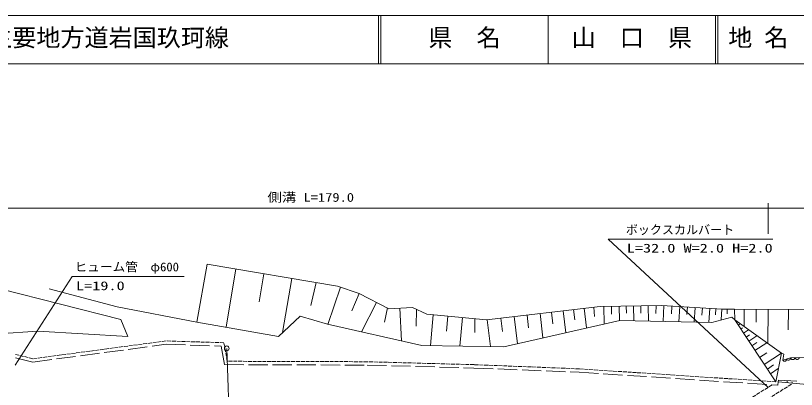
# Model space of a CAD drawing. Units: millimetres, scale not verified. Extents: x -60515 to 579485, y -102535 to 257465.
# Drawn here: x 121916 to 284026, y 179864 to 257465 of the extents above; entities that cross this region are included whole.
import ezdxf
from ezdxf.enums import TextEntityAlignment as Align

# ---------------------------------------------------------------- set-up
doc = ezdxf.new("R2010")
doc.units = ezdxf.units.MM
doc.header["$LTSCALE"] = 1000
doc.linetypes.add('USER1', pattern=[5, 4, -1])
doc.linetypes.add('USER2', pattern=[1, 0.8, -0.2])
for name, color, linetype, lineweight in [('M-BGD', 7, 'Continuous', 13), ('M-STR-HTXT', 7, 'Continuous', 13), ('M-STR-STRC', 7, 'Continuous', 13), ('M-TTL', 2, 'Continuous', 13), ('M-TTL-LINE', 7, 'Continuous', 13), ('M-TTL-TXT', 7, 'Continuous', 13)]:
    doc.layers.add(name, color=color, linetype=linetype, lineweight=lineweight)
doc.styles.add('ＭＳ ゴシック', font='')
doc.styles.get('ＭＳ ゴシック').set_extended_font_data('MS Gothic')

# ---------------------------------------------------------------- blocks, each defined once
blk = doc.blocks.new('BUHIN2')
at = {"color": 7, "linetype": 'Continuous', "lineweight": 13}
blk.add_lwpolyline([(0, -500), (115, -462.5), (212.5, -402.5), (322.5, -305), (382.5, -195), (420, -77.5), (420, 77.5), (382.5, 195), (322.5, 305), (212.5, 402.5), (115, 460), (0, 500)], dxfattribs=at)
blk = doc.blocks.new('BUHIN16')
at = {"color": 7, "linetype": 'Continuous', "lineweight": 13}
blk.add_circle((0, 0), 500, dxfattribs=at)

msp = doc.modelspace()

# ---------------------------------------------------------------- linework, layer by layer
at = {"layer": 'M-BGD'}
for p, q in [((159551, 193843), (161659, 205884)), ((161659, 205884), (188751, 201287)), ((167673, 204863), (165622, 192774)), ((173461, 203881), (172470, 198044)), ((179248, 202899), (177338, 191641)), ((184315, 202040), (183179, 197272)), ((189356, 201082), (186748, 193366)), ((188751, 201287), (193269, 199760)), ((118693, 200745), (143739, 194380)), ((143010, 196987), (128881, 200708)), ((193215, 199778), (191724, 196183)), ((193269, 199760), (199419, 196621)), ((196845, 197935), (193720, 191810)), ((159551, 193843), (143010, 196987)), ((199142, 196763), (198502, 193824)), ((199419, 196621), (204339, 196855)), ((201684, 196729), (202005, 189961)), ((204339, 196855), (207287, 195455)), ((205173, 196459), (205102, 192963)), ((219714, 194310), (243278, 197090)), ((235613, 196186), (236150, 191635)), ((237775, 196441), (238029, 194282)), ((239936, 196696), (240418, 192610)), ((241979, 196937), (242115, 194983)), ((243278, 197090), (256080, 197285)), ((244027, 197101), (244082, 193448)), ((245625, 197126), (245650, 195469)), ((247223, 197150), (247269, 194176)), ((248710, 197173), (248733, 195662)), ((250197, 197195), (250244, 194126)), ((251732, 197219), (251756, 195654)), ((253267, 197242), (253315, 194053)), ((254901, 197267), (254865, 195642)), ((256080, 197285), (268588, 196552)), ((256535, 197259), (256343, 193980)), ((258174, 197163), (258080, 195552)), ((259813, 197067), (259628, 193902)), ((261395, 196974), (261304, 195419)), ((262978, 196881), (262799, 193826)), ((264505, 196792), (264417, 195291)), ((266032, 196702), (265860, 193753)), ((267286, 196629), (267209, 195321)), ((268539, 196555), (268405, 194275)), ((268588, 196552), (271203, 196552)), ((269679, 196488), (269624, 195546)), ((271203, 196552), (271233, 194311)), ((271203, 196552), (324198, 196168)), ((271233, 194311), (271203, 196552)), ((273203, 196538), (273176, 192919)), ((275691, 196520), (275671, 193833)), ((278178, 196502), (278127, 189373)), ((282367, 196471), (282336, 192211)), ((180999, 195096), (176509, 190858)), ((186669, 193384), (180999, 195096)), ((207287, 195455), (219714, 194310)), ((208643, 195330), (208057, 188973)), ((211663, 195052), (211380, 191985)), ((214682, 194774), (214137, 188863)), ((217268, 194535), (217296, 191670)), ((222643, 194655), (222974, 191849)), ((225432, 194984), (226099, 189337)), ((228115, 195301), (228431, 192622)), ((230797, 195617), (231395, 190548)), ((233205, 195901), (233489, 193496)), ((270592, 194891), (266499, 193738)), ((271233, 194311), (270592, 194891)), ((143739, 194380), (145242, 190829)), ((176509, 190858), (159551, 193843)), ((206288, 189005), (186669, 193384)), ((219853, 194326), (220512, 188747)), ((247351, 194195), (223296, 188697)), ((266499, 193738), (247351, 194195)), ((279740, 181442), (271233, 194311)), ((271233, 194311), (280906, 187383)), ((280906, 187383), (271233, 194311)), ((271953, 193222), (272369, 193497)), ((126549, 191955), (103692, 190437)), ((145242, 190829), (126549, 191955)), ((272502, 192392), (272869, 192634)), ((273051, 191561), (274102, 192256)), ((273600, 190731), (274284, 191183)), ((274148, 189901), (275834, 191015)), ((223296, 188697), (206288, 189005)), ((274791, 188929), (275819, 189609)), ((275433, 187958), (277861, 189563)), ((276398, 186497), (277891, 187484)), ((277364, 185037), (280905, 187378)), ((280906, 187383), (279740, 181442)), ((281391, 187151), (280906, 187383)), ((281193, 185933), (281391, 187151)), ((282824, 186416), (286483, 186530)), ((278001, 184074), (279295, 184929)), ((281193, 185933), (282824, 186416)), ((281193, 185933), (281193, 185943)), ((281193, 185933), (281193, 185943)), ((278637, 183111), (280272, 184192)), ((280255, 181407), (280286, 181788)), ((280286, 181788), (284135, 181592)), ((282101, 181237), (282142, 181693)), ((279740, 181442), (279740, 181452)), ((280169, 180713), (280255, 181407)), ((356776, 174439), (280255, 181407)), ((283094, 181146), (283116, 181395))]:
    msp.add_line(p, q, dxfattribs=at)
at = {"layer": 'M-BGD', "linetype": 'USER2'}
for p, q in [((153153, 189928), (125504, 186224)), ((165163, 189544), (153153, 189928)), ((165864, 185700), (165163, 189544)), ((125504, 186224), (121901, 187137)), ((194948, 185608), (165864, 185700)), ((217096, 184996), (194948, 185608)), ((238987, 184125), (217096, 184996)), ((279740, 181442), (238987, 184125)), ((279000, 180790), (257593, 167620)), ((261196, 167159), (283138, 181041))]:
    msp.add_line(p, q, dxfattribs=at)
at = {"layer": 'M-BGD', "linetype": 'USER1'}
for p, q in [((125463, 185512), (153189, 189227)), ((153189, 189227), (164575, 188863)), ((164575, 188863), (165279, 185002)), ((121918, 186410), (125463, 185512)), ((165279, 185002), (194937, 184908)), ((194937, 184908), (217073, 184296)), ((217073, 184296), (238950, 183426)), ((238950, 183426), (280169, 180713))]:
    msp.add_line(p, q, dxfattribs=at)
at = {"layer": 'M-STR-HTXT'}
for p, q in [((98208, 217492), (278183, 217492)), ((278183, 218492), (278183, 212168)), ((278183, 217492), (478485, 217492)), ((278183, 180287), (244961, 211036)), ((244961, 211036), (279125, 211036)), ((121838, 184858), (133664, 203322)), ((133664, 203322), (156920, 203322))]:
    msp.add_line(p, q, dxfattribs=at)
at = {"layer": 'M-STR-STRC'}
msp.add_line((165754, 188374), (166311, 172271), dxfattribs=at)
at = {"layer": 'M-TTL'}
msp.add_line((579485, 257465), (-60515, 257465), dxfattribs=at)
at = {"layer": 'M-TTL-LINE'}
for p, q in [((197235, 257465), (197235, 247465)), ((197735, 257465), (197735, 247465)), ((232485, 257465), (232485, 247465)), ((267235, 257465), (267235, 247465)), ((267735, 257465), (267735, 247465)), ((-60515, 247465), (579485, 247465))]:
    msp.add_line(p, q, dxfattribs=at)

# ---------------------------------------------------------------- block references
at = {"layer": 'M-BGD'}
for p, xscale, yscale, rotation in [((283281, 186431), 0.9151579, 0.9151579, 271.77415), ((284196, 186459), 0.9151579, 0.9151579, 271.77415), ((281601, 186054), 0.8503726, 0.8503726, 286.5144), ((282416, 186296), 0.8503726, 0.8503726, 286.5144)]:
    msp.add_blockref('BUHIN2', p, dxfattribs=dict(at, xscale=xscale, yscale=yscale, rotation=rotation))
at = {"layer": 'M-STR-STRC'}
msp.add_blockref('BUHIN16', (165754, 188374), dxfattribs=at)

# ---------------------------------------------------------------- texts
at = {"layer": 'M-STR-HTXT', "style": 'ＭＳ ゴシック'}
for s, width, p in [('側溝 L=179.0', 1.2, (174207, 218265)), ('L=32.0 W=2.0 H=2.0', 1.35, (248807, 207725)), ('ヒューム管\u3000φ600', 1.05, (134164, 203822)), ('L=19.0', 1.35, (134461, 199908))]:
    msp.add_text(s, height=1833, dxfattribs=dict(at, width=width)).set_placement(p, align=Align.BOTTOM_LEFT)
msp.add_text('ボックスカルバート', height=1833, dxfattribs=at).set_placement((248608, 211525), align=Align.BOTTOM_LEFT)
at = {"layer": 'M-TTL-TXT', "style": 'ＭＳ ゴシック'}
for s, p in [('主要地方道岩国玖珂線', (116219, 249965)), ('県\u3000名', (207610, 249965)), ('山\u3000口\u3000県', (237360, 249965)), ('地 名', (269864, 249965))]:
    msp.add_text(s, height=3666, dxfattribs=at).set_placement(p, align=Align.BOTTOM_LEFT)

doc.saveas('drawing.dxf')
